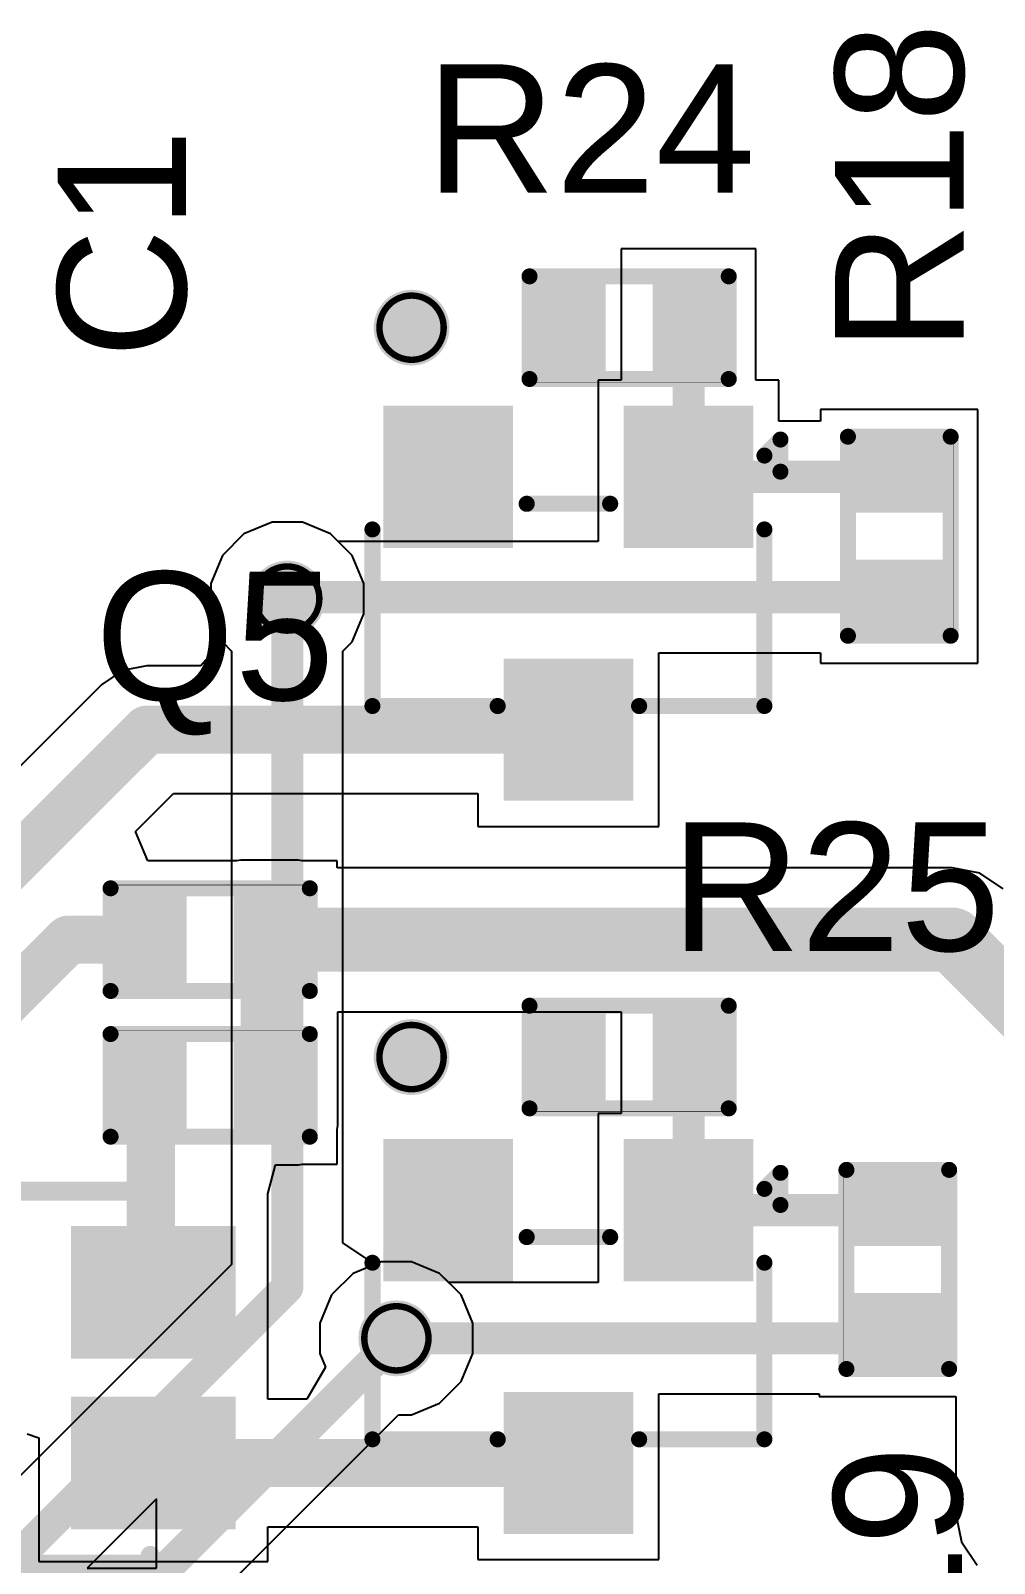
# Model space of a CAD drawing. Header units: inches. Extents: x -1 to 327, y 8 to 89.
# Drawn here: x 78.78 to 86.4, y 14.56 to 26.68 of the extents above; entities that cross this region are included whole.
import ezdxf

# ---------------------------------------------------------------- set-up
doc = ezdxf.new("R2010")
doc.units = ezdxf.units.IN
for name, color, linetype in [('Bottom Layer', 5, 'Continuous'), ('Drill Drawing', 1, 'Continuous'), ('Top Layer', 1, 'Continuous'), ('Top Overlay', 2, 'Continuous'), ('Top Paste', 8, 'Continuous'), ('Top Solder', 216, 'Continuous'), ('Via Holes', 16, 'Continuous')]:
    doc.layers.add(name, color=color, linetype=linetype)
doc.styles.add('Arial', font='', dxfattribs={"height": 0.2})
doc.styles.get('Arial').set_extended_font_data('Arial')

# ---------------------------------------------------------------- blocks, each defined once
blk = doc.blocks.new('R___0402_1')
at = {"layer": 'Top Layer'}
for points in [[(-0.699, -0.318), (-0.699, 0.318), (-0.241, 0.318), (-0.241, -0.318)], [(0.241, -0.318), (0.241, 0.318), (0.699, 0.318), (0.699, -0.318)]]:
    blk.add_hatch(color=1, dxfattribs=at).paths.add_polyline_path(points)
at = {"layer": 'Top Paste'}
for points in [[(-0.699, -0.318), (-0.699, 0.318), (-0.241, 0.318), (-0.241, -0.318)], [(0.241, -0.318), (0.241, 0.318), (0.699, 0.318), (0.699, -0.318)]]:
    blk.add_hatch(color=8, dxfattribs=at).paths.add_polyline_path(points)
at = {"layer": 'Top Solder'}
for points in [[(-0.754, -0.373), (-0.754, 0.373), (-0.186, 0.373), (-0.186, -0.373)], [(0.186, -0.373), (0.186, 0.373), (0.754, 0.373), (0.754, -0.373)]]:
    blk.add_hatch(color=216, dxfattribs=at).paths.add_polyline_path(points)
at = {"layer": 'Top Overlay'}
for points in [[(-0.787, 0.406, 0.127, 0.127, 0), (0.787, 0.406, 0.127, 0.127, 0)], [(-0.787, -0.406, 0.127, 0.127, 0), (-0.787, 0.406, 0.127, 0.127, 0)], [(0.787, -0.406, 0.127, 0.127, 0), (0.787, 0.406, 0.127, 0.127, 0)], [(-0.787, -0.406, 0.127, 0.127, 0), (0.787, -0.406, 0.127, 0.127, 0)], [(-0.813, -0.432, 0.00323, 0.00323, 0), (0.813, -0.432, 0.00323, 0.00323, 0)]]:
    blk.add_lwpolyline(points, format="xyseb", dxfattribs=at)
for points in [[(-0.819, 0.406, 0.0635, 0.0635, 1), (-0.756, 0.406, 0.0635, 0.0635, 1)], [(-0.819, 0.406, 0.0635, 0.0635, 1), (-0.756, 0.406, 0.0635, 0.0635, 1)], [(0.756, 0.406, 0.0635, 0.0635, 1), (0.819, 0.406, 0.0635, 0.0635, 1)], [(0.756, 0.406, 0.0635, 0.0635, 1), (0.819, 0.406, 0.0635, 0.0635, 1)], [(-0.819, -0.406, 0.0635, 0.0635, 1), (-0.756, -0.406, 0.0635, 0.0635, 1)], [(-0.819, -0.406, 0.0635, 0.0635, 1), (-0.756, -0.406, 0.0635, 0.0635, 1)], [(0.756, -0.406, 0.0635, 0.0635, 1), (0.819, -0.406, 0.0635, 0.0635, 1)], [(0.756, -0.406, 0.0635, 0.0635, 1), (0.819, -0.406, 0.0635, 0.0635, 1)], [(-0.814, -0.432, 0.00161, 0.00161, 1), (-0.812, -0.432, 0.00161, 0.00161, 1)], [(0.812, -0.432, 0.00161, 0.00161, 1), (0.814, -0.432, 0.00161, 0.00161, 1)]]:
    blk.add_lwpolyline(points, format="xyseb", close=True, dxfattribs=at)
blk = doc.blocks.new('R___0402_2')
at = {"layer": 'Top Layer'}
for points in [[(-0.699, -0.318), (-0.699, 0.318), (-0.241, 0.318), (-0.241, -0.318)], [(0.241, -0.318), (0.241, 0.318), (0.699, 0.318), (0.699, -0.318)]]:
    blk.add_hatch(color=1, dxfattribs=at).paths.add_polyline_path(points)
at = {"layer": 'Top Paste'}
for points in [[(-0.699, -0.318), (-0.699, 0.318), (-0.241, 0.318), (-0.241, -0.318)], [(0.241, -0.318), (0.241, 0.318), (0.699, 0.318), (0.699, -0.318)]]:
    blk.add_hatch(color=8, dxfattribs=at).paths.add_polyline_path(points)
at = {"layer": 'Top Solder'}
for points in [[(-0.754, -0.373), (-0.754, 0.373), (-0.186, 0.373), (-0.186, -0.373)], [(0.186, -0.373), (0.186, 0.373), (0.754, 0.373), (0.754, -0.373)]]:
    blk.add_hatch(color=216, dxfattribs=at).paths.add_polyline_path(points)
at = {"layer": 'Top Overlay'}
for points in [[(-0.787, 0.406, 0.127, 0.127, 0), (0.787, 0.406, 0.127, 0.127, 0)], [(-0.787, -0.406, 0.127, 0.127, 0), (-0.787, 0.406, 0.127, 0.127, 0)], [(0.787, -0.406, 0.127, 0.127, 0), (0.787, 0.406, 0.127, 0.127, 0)], [(-0.787, -0.406, 0.127, 0.127, 0), (0.787, -0.406, 0.127, 0.127, 0)], [(-0.813, -0.432, 0.00323, 0.00323, 0), (0.813, -0.432, 0.00323, 0.00323, 0)]]:
    blk.add_lwpolyline(points, format="xyseb", dxfattribs=at)
for points in [[(-0.819, 0.406, 0.0635, 0.0635, 1), (-0.756, 0.406, 0.0635, 0.0635, 1)], [(-0.819, 0.406, 0.0635, 0.0635, 1), (-0.756, 0.406, 0.0635, 0.0635, 1)], [(0.756, 0.406, 0.0635, 0.0635, 1), (0.819, 0.406, 0.0635, 0.0635, 1)], [(0.756, 0.406, 0.0635, 0.0635, 1), (0.819, 0.406, 0.0635, 0.0635, 1)], [(-0.819, -0.406, 0.0635, 0.0635, 1), (-0.756, -0.406, 0.0635, 0.0635, 1)], [(-0.819, -0.406, 0.0635, 0.0635, 1), (-0.756, -0.406, 0.0635, 0.0635, 1)], [(0.756, -0.406, 0.0635, 0.0635, 1), (0.819, -0.406, 0.0635, 0.0635, 1)], [(0.756, -0.406, 0.0635, 0.0635, 1), (0.819, -0.406, 0.0635, 0.0635, 1)], [(-0.814, -0.432, 0.00161, 0.00161, 1), (-0.812, -0.432, 0.00161, 0.00161, 1)], [(0.812, -0.432, 0.00161, 0.00161, 1), (0.814, -0.432, 0.00161, 0.00161, 1)]]:
    blk.add_lwpolyline(points, format="xyseb", close=True, dxfattribs=at)
blk = doc.blocks.new('R___0402_9')
at = {"layer": 'Top Layer'}
for points in [[(-0.699, -0.318), (-0.699, 0.317), (-0.241, 0.317), (-0.241, -0.318)], [(0.241, -0.318), (0.241, 0.317), (0.699, 0.317), (0.699, -0.318)]]:
    blk.add_hatch(color=1, dxfattribs=at).paths.add_polyline_path(points)
at = {"layer": 'Top Paste'}
for points in [[(-0.699, -0.318), (-0.699, 0.317), (-0.241, 0.317), (-0.241, -0.318)], [(0.241, -0.318), (0.241, 0.317), (0.699, 0.317), (0.699, -0.318)]]:
    blk.add_hatch(color=8, dxfattribs=at).paths.add_polyline_path(points)
at = {"layer": 'Top Solder'}
for points in [[(-0.754, -0.373), (-0.754, 0.373), (-0.186, 0.373), (-0.186, -0.373)], [(0.186, -0.373), (0.186, 0.373), (0.754, 0.373), (0.754, -0.373)]]:
    blk.add_hatch(color=216, dxfattribs=at).paths.add_polyline_path(points)
at = {"layer": 'Top Overlay'}
for points in [[(-0.787, -0.406, 0.127, 0.127, 0), (-0.787, 0.406, 0.127, 0.127, 0)], [(0.787, 0.406, 0.127, 0.127, 0), (-0.787, 0.406, 0.127, 0.127, 0)], [(0.787, -0.406, 0.127, 0.127, 0), (0.787, 0.406, 0.127, 0.127, 0)], [(0.787, -0.406, 0.127, 0.127, 0), (-0.787, -0.406, 0.127, 0.127, 0)], [(0.813, -0.432, 0.00323, 0.00323, 0), (-0.813, -0.432, 0.00323, 0.00323, 0)]]:
    blk.add_lwpolyline(points, format="xyseb", dxfattribs=at)
for points in [[(-0.819, 0.406, 0.0635, 0.0635, 1), (-0.756, 0.406, 0.0635, 0.0635, 1)], [(-0.819, 0.406, 0.0635, 0.0635, 1), (-0.756, 0.406, 0.0635, 0.0635, 1)], [(0.756, 0.406, 0.0635, 0.0635, 1), (0.819, 0.406, 0.0635, 0.0635, 1)], [(0.756, 0.406, 0.0635, 0.0635, 1), (0.819, 0.406, 0.0635, 0.0635, 1)], [(-0.819, -0.406, 0.0635, 0.0635, 1), (-0.756, -0.406, 0.0635, 0.0635, 1)], [(-0.819, -0.406, 0.0635, 0.0635, 1), (-0.756, -0.406, 0.0635, 0.0635, 1)], [(0.756, -0.406, 0.0635, 0.0635, 1), (0.819, -0.406, 0.0635, 0.0635, 1)], [(0.756, -0.406, 0.0635, 0.0635, 1), (0.819, -0.406, 0.0635, 0.0635, 1)], [(-0.814, -0.432, 0.00161, 0.00161, 1), (-0.812, -0.432, 0.00161, 0.00161, 1)], [(0.812, -0.432, 0.00161, 0.00161, 1), (0.814, -0.432, 0.00161, 0.00161, 1)]]:
    blk.add_lwpolyline(points, format="xyseb", close=True, dxfattribs=at)
blk = doc.blocks.new('R___0402_10')
at = {"layer": 'Top Layer'}
for points in [[(-0.699, -0.318), (-0.699, 0.318), (-0.241, 0.318), (-0.241, -0.318)], [(0.241, -0.318), (0.241, 0.318), (0.699, 0.318), (0.699, -0.318)]]:
    blk.add_hatch(color=1, dxfattribs=at).paths.add_polyline_path(points)
at = {"layer": 'Top Paste'}
for points in [[(-0.699, -0.318), (-0.699, 0.318), (-0.241, 0.318), (-0.241, -0.318)], [(0.241, -0.318), (0.241, 0.318), (0.699, 0.318), (0.699, -0.318)]]:
    blk.add_hatch(color=8, dxfattribs=at).paths.add_polyline_path(points)
at = {"layer": 'Top Solder'}
for points in [[(-0.754, -0.373), (-0.754, 0.373), (-0.186, 0.373), (-0.186, -0.373)], [(0.186, -0.373), (0.186, 0.373), (0.754, 0.373), (0.754, -0.373)]]:
    blk.add_hatch(color=216, dxfattribs=at).paths.add_polyline_path(points)
at = {"layer": 'Top Overlay'}
for points in [[(-0.787, 0.406, 0.127, 0.127, 0), (-0.787, -0.406, 0.127, 0.127, 0)], [(-0.787, 0.406, 0.127, 0.127, 0), (0.787, 0.406, 0.127, 0.127, 0)], [(0.787, 0.406, 0.127, 0.127, 0), (0.787, -0.406, 0.127, 0.127, 0)], [(-0.787, -0.406, 0.127, 0.127, 0), (0.787, -0.406, 0.127, 0.127, 0)], [(-0.813, -0.432, 0.00323, 0.00323, 0), (0.813, -0.432, 0.00323, 0.00323, 0)]]:
    blk.add_lwpolyline(points, format="xyseb", dxfattribs=at)
for points in [[(-0.819, 0.406, 0.0635, 0.0635, 1), (-0.756, 0.406, 0.0635, 0.0635, 1)], [(-0.819, 0.406, 0.0635, 0.0635, 1), (-0.756, 0.406, 0.0635, 0.0635, 1)], [(0.756, 0.406, 0.0635, 0.0635, 1), (0.819, 0.406, 0.0635, 0.0635, 1)], [(0.756, 0.406, 0.0635, 0.0635, 1), (0.819, 0.406, 0.0635, 0.0635, 1)], [(-0.819, -0.406, 0.0635, 0.0635, 1), (-0.756, -0.406, 0.0635, 0.0635, 1)], [(-0.819, -0.406, 0.0635, 0.0635, 1), (-0.756, -0.406, 0.0635, 0.0635, 1)], [(0.756, -0.406, 0.0635, 0.0635, 1), (0.819, -0.406, 0.0635, 0.0635, 1)], [(0.756, -0.406, 0.0635, 0.0635, 1), (0.819, -0.406, 0.0635, 0.0635, 1)], [(-0.814, -0.432, 0.00161, 0.00161, 1), (-0.812, -0.432, 0.00161, 0.00161, 1)], [(0.812, -0.432, 0.00161, 0.00161, 1), (0.814, -0.432, 0.00161, 0.00161, 1)]]:
    blk.add_lwpolyline(points, format="xyseb", close=True, dxfattribs=at)
blk = doc.blocks.new('R___0402_11')
at = {"layer": 'Top Layer'}
for points in [[(-0.699, -0.318), (-0.699, 0.318), (-0.241, 0.318), (-0.241, -0.318)], [(0.241, -0.318), (0.241, 0.318), (0.699, 0.318), (0.699, -0.318)]]:
    blk.add_hatch(color=1, dxfattribs=at).paths.add_polyline_path(points)
at = {"layer": 'Top Paste'}
for points in [[(-0.699, -0.318), (-0.699, 0.318), (-0.241, 0.318), (-0.241, -0.318)], [(0.241, -0.318), (0.241, 0.318), (0.699, 0.318), (0.699, -0.318)]]:
    blk.add_hatch(color=8, dxfattribs=at).paths.add_polyline_path(points)
at = {"layer": 'Top Solder'}
for points in [[(-0.754, -0.373), (-0.754, 0.373), (-0.186, 0.373), (-0.186, -0.373)], [(0.186, -0.373), (0.186, 0.373), (0.754, 0.373), (0.754, -0.373)]]:
    blk.add_hatch(color=216, dxfattribs=at).paths.add_polyline_path(points)
at = {"layer": 'Top Overlay'}
for points in [[(-0.787, 0.406, 0.127, 0.127, 0), (-0.787, -0.406, 0.127, 0.127, 0)], [(0.787, 0.406, 0.127, 0.127, 0), (-0.787, 0.406, 0.127, 0.127, 0)], [(0.787, 0.406, 0.127, 0.127, 0), (0.787, -0.406, 0.127, 0.127, 0)], [(0.787, -0.406, 0.127, 0.127, 0), (-0.787, -0.406, 0.127, 0.127, 0)], [(0.813, -0.432, 0.00323, 0.00323, 0), (-0.813, -0.432, 0.00323, 0.00323, 0)]]:
    blk.add_lwpolyline(points, format="xyseb", dxfattribs=at)
for points in [[(-0.819, 0.406, 0.0635, 0.0635, 1), (-0.756, 0.406, 0.0635, 0.0635, 1)], [(-0.819, 0.406, 0.0635, 0.0635, 1), (-0.756, 0.406, 0.0635, 0.0635, 1)], [(0.756, 0.406, 0.0635, 0.0635, 1), (0.819, 0.406, 0.0635, 0.0635, 1)], [(0.756, 0.406, 0.0635, 0.0635, 1), (0.819, 0.406, 0.0635, 0.0635, 1)], [(-0.819, -0.406, 0.0635, 0.0635, 1), (-0.756, -0.406, 0.0635, 0.0635, 1)], [(-0.819, -0.406, 0.0635, 0.0635, 1), (-0.756, -0.406, 0.0635, 0.0635, 1)], [(0.756, -0.406, 0.0635, 0.0635, 1), (0.819, -0.406, 0.0635, 0.0635, 1)], [(0.756, -0.406, 0.0635, 0.0635, 1), (0.819, -0.406, 0.0635, 0.0635, 1)], [(-0.814, -0.432, 0.00161, 0.00161, 1), (-0.812, -0.432, 0.00161, 0.00161, 1)], [(0.812, -0.432, 0.00161, 0.00161, 1), (0.814, -0.432, 0.00161, 0.00161, 1)]]:
    blk.add_lwpolyline(points, format="xyseb", close=True, dxfattribs=at)
blk = doc.blocks.new('R___0402_12')
at = {"layer": 'Top Layer'}
for points in [[(-0.699, -0.318), (-0.699, 0.318), (-0.241, 0.318), (-0.241, -0.318)], [(0.241, -0.318), (0.241, 0.318), (0.699, 0.318), (0.699, -0.318)]]:
    blk.add_hatch(color=1, dxfattribs=at).paths.add_polyline_path(points)
at = {"layer": 'Top Paste'}
for points in [[(-0.699, -0.318), (-0.699, 0.318), (-0.241, 0.318), (-0.241, -0.318)], [(0.241, -0.318), (0.241, 0.318), (0.699, 0.318), (0.699, -0.318)]]:
    blk.add_hatch(color=8, dxfattribs=at).paths.add_polyline_path(points)
at = {"layer": 'Top Solder'}
for points in [[(-0.754, -0.373), (-0.754, 0.373), (-0.186, 0.373), (-0.186, -0.373)], [(0.186, -0.373), (0.186, 0.373), (0.754, 0.373), (0.754, -0.373)]]:
    blk.add_hatch(color=216, dxfattribs=at).paths.add_polyline_path(points)
at = {"layer": 'Top Overlay'}
for points in [[(-0.787, 0.406, 0.127, 0.127, 0), (-0.787, -0.406, 0.127, 0.127, 0)], [(0.787, 0.406, 0.127, 0.127, 0), (-0.787, 0.406, 0.127, 0.127, 0)], [(0.787, 0.406, 0.127, 0.127, 0), (0.787, -0.406, 0.127, 0.127, 0)], [(0.787, -0.406, 0.127, 0.127, 0), (-0.787, -0.406, 0.127, 0.127, 0)], [(0.813, -0.432, 0.00323, 0.00323, 0), (-0.813, -0.432, 0.00323, 0.00323, 0)]]:
    blk.add_lwpolyline(points, format="xyseb", dxfattribs=at)
for points in [[(-0.819, 0.406, 0.0635, 0.0635, 1), (-0.756, 0.406, 0.0635, 0.0635, 1)], [(-0.819, 0.406, 0.0635, 0.0635, 1), (-0.756, 0.406, 0.0635, 0.0635, 1)], [(0.756, 0.406, 0.0635, 0.0635, 1), (0.819, 0.406, 0.0635, 0.0635, 1)], [(0.756, 0.406, 0.0635, 0.0635, 1), (0.819, 0.406, 0.0635, 0.0635, 1)], [(-0.819, -0.406, 0.0635, 0.0635, 1), (-0.756, -0.406, 0.0635, 0.0635, 1)], [(-0.819, -0.406, 0.0635, 0.0635, 1), (-0.756, -0.406, 0.0635, 0.0635, 1)], [(0.756, -0.406, 0.0635, 0.0635, 1), (0.819, -0.406, 0.0635, 0.0635, 1)], [(0.756, -0.406, 0.0635, 0.0635, 1), (0.819, -0.406, 0.0635, 0.0635, 1)], [(-0.814, -0.432, 0.00161, 0.00161, 1), (-0.812, -0.432, 0.00161, 0.00161, 1)], [(0.812, -0.432, 0.00161, 0.00161, 1), (0.814, -0.432, 0.00161, 0.00161, 1)]]:
    blk.add_lwpolyline(points, format="xyseb", close=True, dxfattribs=at)
blk = doc.blocks.new('____23_13')
at = {"layer": 'Top Layer'}
for points in [[(-0.41, 1.46), (0.41, 1.46), (0.41, 0.54), (-0.41, 0.54)], [(-1.36, -0.54), (-0.54, -0.54), (-0.54, -1.46), (-1.36, -1.46)], [(0.54, -0.54), (1.36, -0.54), (1.36, -1.46), (0.54, -1.46)]]:
    blk.add_hatch(color=1, dxfattribs=at).paths.add_polyline_path(points)
at = {"layer": 'Top Paste'}
for points in [[(-0.41, 1.46), (0.41, 1.46), (0.41, 0.54), (-0.41, 0.54)], [(-1.36, -0.54), (-0.54, -0.54), (-0.54, -1.46), (-1.36, -1.46)], [(0.54, -0.54), (1.36, -0.54), (1.36, -1.46), (0.54, -1.46)]]:
    blk.add_hatch(color=8, dxfattribs=at).paths.add_polyline_path(points)
at = {"layer": 'Top Solder'}
for points in [[(-0.512, 1.562), (0.512, 1.562), (0.512, 0.438), (-0.512, 0.438)], [(-1.462, -0.438), (-0.438, -0.438), (-0.438, -1.562), (-1.462, -1.562)], [(0.438, -0.438), (1.462, -0.438), (1.462, -1.562), (0.438, -1.562)]]:
    blk.add_hatch(color=216, dxfattribs=at).paths.add_polyline_path(points)
at = {"layer": 'Top Overlay'}
for points in [[(-0.559, 0.813, 0.127, 0.127, 0), (-1.549, 0.813, 0.127, 0.127, 0)], [(-1.549, 0.813, 0.127, 0.127, 0), (-1.549, -0.584, 0.127, 0.127, 0)], [(1.549, 0.813, 0.127, 0.127, 0), (0.559, 0.813, 0.127, 0.127, 0)], [(1.549, 0.813, 0.127, 0.127, 0), (1.549, -0.584, 0.127, 0.127, 0)], [(0.33, -0.787, 0.127, 0.127, 0), (-0.33, -0.787, 0.127, 0.127, 0)], [(-1.676, -1.041, 0.127, 0.127, 0), (-1.676, -1.295, 0.127, 0.127, 0)], [(-1.549, -1.168, 0.127, 0.127, 0), (-1.676, -1.041, 0.127, 0.127, 0)], [(-1.549, -1.168, 0.127, 0.127, 0), (-1.676, -1.295, 0.127, 0.127, 0)]]:
    blk.add_lwpolyline(points, format="xyseb", dxfattribs=at)
for points in [[(-1.581, 0.813, 0.0635, 0.0635, 1), (-1.518, 0.813, 0.0635, 0.0635, 1)], [(-1.581, 0.813, 0.0635, 0.0635, 1), (-1.518, 0.813, 0.0635, 0.0635, 1)], [(-0.591, 0.813, 0.0635, 0.0635, 1), (-0.527, 0.813, 0.0635, 0.0635, 1)], [(0.527, 0.813, 0.0635, 0.0635, 1), (0.591, 0.813, 0.0635, 0.0635, 1)], [(1.518, 0.813, 0.0635, 0.0635, 1), (1.581, 0.813, 0.0635, 0.0635, 1)], [(1.518, 0.813, 0.0635, 0.0635, 1), (1.581, 0.813, 0.0635, 0.0635, 1)], [(-1.581, -0.584, 0.0635, 0.0635, 1), (-1.518, -0.584, 0.0635, 0.0635, 1)], [(1.518, -0.584, 0.0635, 0.0635, 1), (1.581, -0.584, 0.0635, 0.0635, 1)], [(-0.362, -0.787, 0.0635, 0.0635, 1), (-0.298, -0.787, 0.0635, 0.0635, 1)], [(0.298, -0.787, 0.0635, 0.0635, 1), (0.362, -0.787, 0.0635, 0.0635, 1)], [(-1.708, -1.041, 0.0635, 0.0635, 1), (-1.645, -1.041, 0.0635, 0.0635, 1)], [(-1.708, -1.041, 0.0635, 0.0635, 1), (-1.645, -1.041, 0.0635, 0.0635, 1)], [(-1.581, -1.168, 0.0635, 0.0635, 1), (-1.518, -1.168, 0.0635, 0.0635, 1)], [(-1.581, -1.168, 0.0635, 0.0635, 1), (-1.518, -1.168, 0.0635, 0.0635, 1)], [(-1.708, -1.295, 0.0635, 0.0635, 1), (-1.645, -1.295, 0.0635, 0.0635, 1)], [(-1.708, -1.295, 0.0635, 0.0635, 1), (-1.645, -1.295, 0.0635, 0.0635, 1)]]:
    blk.add_lwpolyline(points, format="xyseb", close=True, dxfattribs=at)
blk = doc.blocks.new('____23_14')
at = {"layer": 'Top Layer'}
for points in [[(-0.41, 1.46), (0.41, 1.46), (0.41, 0.54), (-0.41, 0.54)], [(-1.36, -0.54), (-0.54, -0.54), (-0.54, -1.46), (-1.36, -1.46)], [(0.54, -0.54), (1.36, -0.54), (1.36, -1.46), (0.54, -1.46)]]:
    blk.add_hatch(color=1, dxfattribs=at).paths.add_polyline_path(points)
at = {"layer": 'Top Paste'}
for points in [[(-0.41, 1.46), (0.41, 1.46), (0.41, 0.54), (-0.41, 0.54)], [(-1.36, -0.54), (-0.54, -0.54), (-0.54, -1.46), (-1.36, -1.46)], [(0.54, -0.54), (1.36, -0.54), (1.36, -1.46), (0.54, -1.46)]]:
    blk.add_hatch(color=8, dxfattribs=at).paths.add_polyline_path(points)
at = {"layer": 'Top Solder'}
for points in [[(-0.512, 1.562), (0.512, 1.562), (0.512, 0.438), (-0.512, 0.438)], [(-1.462, -0.438), (-0.438, -0.438), (-0.438, -1.562), (-1.462, -1.562)], [(0.438, -0.438), (1.462, -0.438), (1.462, -1.562), (0.438, -1.562)]]:
    blk.add_hatch(color=216, dxfattribs=at).paths.add_polyline_path(points)
at = {"layer": 'Top Overlay'}
for points in [[(-0.559, 0.813, 0.127, 0.127, 0), (-1.549, 0.813, 0.127, 0.127, 0)], [(-1.549, 0.813, 0.127, 0.127, 0), (-1.549, -0.584, 0.127, 0.127, 0)], [(1.549, 0.813, 0.127, 0.127, 0), (0.559, 0.813, 0.127, 0.127, 0)], [(1.549, 0.813, 0.127, 0.127, 0), (1.549, -0.584, 0.127, 0.127, 0)], [(0.33, -0.787, 0.127, 0.127, 0), (-0.33, -0.787, 0.127, 0.127, 0)], [(-1.676, -1.041, 0.127, 0.127, 0), (-1.676, -1.295, 0.127, 0.127, 0)], [(-1.549, -1.168, 0.127, 0.127, 0), (-1.676, -1.041, 0.127, 0.127, 0)], [(-1.549, -1.168, 0.127, 0.127, 0), (-1.676, -1.295, 0.127, 0.127, 0)]]:
    blk.add_lwpolyline(points, format="xyseb", dxfattribs=at)
for points in [[(-1.581, 0.813, 0.0635, 0.0635, 1), (-1.518, 0.813, 0.0635, 0.0635, 1)], [(-1.581, 0.813, 0.0635, 0.0635, 1), (-1.518, 0.813, 0.0635, 0.0635, 1)], [(-0.591, 0.813, 0.0635, 0.0635, 1), (-0.527, 0.813, 0.0635, 0.0635, 1)], [(0.527, 0.813, 0.0635, 0.0635, 1), (0.591, 0.813, 0.0635, 0.0635, 1)], [(1.518, 0.813, 0.0635, 0.0635, 1), (1.581, 0.813, 0.0635, 0.0635, 1)], [(1.518, 0.813, 0.0635, 0.0635, 1), (1.581, 0.813, 0.0635, 0.0635, 1)], [(-1.581, -0.584, 0.0635, 0.0635, 1), (-1.518, -0.584, 0.0635, 0.0635, 1)], [(1.518, -0.584, 0.0635, 0.0635, 1), (1.581, -0.584, 0.0635, 0.0635, 1)], [(-0.362, -0.787, 0.0635, 0.0635, 1), (-0.298, -0.787, 0.0635, 0.0635, 1)], [(0.298, -0.787, 0.0635, 0.0635, 1), (0.362, -0.787, 0.0635, 0.0635, 1)], [(-1.708, -1.041, 0.0635, 0.0635, 1), (-1.645, -1.041, 0.0635, 0.0635, 1)], [(-1.708, -1.041, 0.0635, 0.0635, 1), (-1.645, -1.041, 0.0635, 0.0635, 1)], [(-1.581, -1.168, 0.0635, 0.0635, 1), (-1.518, -1.168, 0.0635, 0.0635, 1)], [(-1.581, -1.168, 0.0635, 0.0635, 1), (-1.518, -1.168, 0.0635, 0.0635, 1)], [(-1.708, -1.295, 0.0635, 0.0635, 1), (-1.645, -1.295, 0.0635, 0.0635, 1)], [(-1.708, -1.295, 0.0635, 0.0635, 1), (-1.645, -1.295, 0.0635, 0.0635, 1)]]:
    blk.add_lwpolyline(points, format="xyseb", close=True, dxfattribs=at)
blk = doc.blocks.new('A_SC6302R6AGHC_A03_2T_15')
at = {"layer": 'Top Layer'}
for points in [[(-2.2, 1.15), (-1, 1.15), (-1, 0.2), (-2.2, 0.2)], [(1, 1.15), (2.2, 1.15), (2.2, 0.2), (1, 0.2)], [(-2.2, -0.2), (-1, -0.2), (-1, -1.15), (-2.2, -1.15)], [(1, -0.2), (2.2, -0.2), (2.2, -1.15), (1, -1.15)]]:
    blk.add_hatch(color=1, dxfattribs=at).paths.add_polyline_path(points)
at = {"layer": 'Top Paste'}
for points in [[(-2.2, 1.15), (-1, 1.15), (-1, 0.2), (-2.2, 0.2)], [(1, 1.15), (2.2, 1.15), (2.2, 0.2), (1, 0.2)], [(-2.2, -0.2), (-1, -0.2), (-1, -1.15), (-2.2, -1.15)], [(1, -0.2), (2.2, -0.2), (2.2, -1.15), (1, -1.15)]]:
    blk.add_hatch(color=8, dxfattribs=at).paths.add_polyline_path(points)
at = {"layer": 'Top Solder'}
for points in [[(-2.25, 1.2), (-0.95, 1.2), (-0.95, 0.15), (-2.25, 0.15)], [(0.95, 1.2), (2.25, 1.2), (2.25, 0.15), (0.95, 0.15)], [(-2.25, -0.15), (-0.95, -0.15), (-0.95, -1.2), (-2.25, -1.2)], [(0.95, -0.15), (2.25, -0.15), (2.25, -1.2), (0.95, -1.2)]]:
    blk.add_hatch(color=216, dxfattribs=at).paths.add_polyline_path(points)
at = {"layer": 'Top Overlay'}
for p, q in [((-1.626, 1.507), (-1.626, 0.958)), ((-1.626, 0.958), (-1.076, 1.507)), ((-1.076, 1.507), (-1.626, 1.507))]:
    blk.add_line(p, q, dxfattribs=at)
for points in [[(2.024, 1.93, 0.127, 0.127, 0), (2.024, 1.344, 0.127, 0.127, 0)], [(2.318, 1.637, 0.127, 0.127, 0), (1.731, 1.637, 0.127, 0.127, 0)], [(-1.576, 1.477, 0.152, 0.152, 0), (-1.576, 1.407, 0.152, 0.152, 0)], [(1.624, 1.477, 0.152, 0.152, 0), (-1.576, 1.477, 0.152, 0.152, 0)], [(1.624, 1.477, 0.152, 0.152, 0), (1.624, 1.407, 0.152, 0.152, 0)], [(2.514, 0.827, 0.2, 0.2, 0), (2.387, 0.7, 0.2, 0.2, 0)], [(2.514, 0.827, 0.2, 0.2, 0), (2.514, 0.573, 0.2, 0.2, 0)], [(2.514, 0.573, 0.2, 0.2, 0), (2.387, 0.7, 0.2, 0.2, 0)], [(-1.576, -1.405, 0.152, 0.152, 0), (-1.576, -1.475, 0.152, 0.152, 0)], [(1.624, -1.405, 0.152, 0.152, 0), (1.624, -1.475, 0.152, 0.152, 0)], [(1.624, -1.475, 0.152, 0.152, 0), (-1.576, -1.475, 0.152, 0.152, 0)]]:
    blk.add_lwpolyline(points, format="xyseb", dxfattribs=at)
for points in [[(1.993, 1.93, 0.0635, 0.0635, 1), (2.056, 1.93, 0.0635, 0.0635, 1)], [(1.699, 1.637, 0.0635, 0.0635, 1), (1.763, 1.637, 0.0635, 0.0635, 1)], [(2.286, 1.637, 0.0635, 0.0635, 1), (2.349, 1.637, 0.0635, 0.0635, 1)], [(-1.614, 1.477, 0.076, 0.076, 1), (-1.538, 1.477, 0.076, 0.076, 1)], [(-1.614, 1.477, 0.076, 0.076, 1), (-1.538, 1.477, 0.076, 0.076, 1)], [(-1.614, 1.407, 0.076, 0.076, 1), (-1.538, 1.407, 0.076, 0.076, 1)], [(1.586, 1.477, 0.076, 0.076, 1), (1.662, 1.477, 0.076, 0.076, 1)], [(1.586, 1.477, 0.076, 0.076, 1), (1.662, 1.477, 0.076, 0.076, 1)], [(1.586, 1.407, 0.076, 0.076, 1), (1.662, 1.407, 0.076, 0.076, 1)], [(1.993, 1.344, 0.0635, 0.0635, 1), (2.056, 1.344, 0.0635, 0.0635, 1)], [(2.464, 0.827, 0.1, 0.1, 1), (2.564, 0.827, 0.1, 0.1, 1)], [(2.464, 0.827, 0.1, 0.1, 1), (2.564, 0.827, 0.1, 0.1, 1)], [(2.337, 0.7, 0.1, 0.1, 1), (2.437, 0.7, 0.1, 0.1, 1)], [(2.337, 0.7, 0.1, 0.1, 1), (2.437, 0.7, 0.1, 0.1, 1)], [(2.464, 0.573, 0.1, 0.1, 1), (2.564, 0.573, 0.1, 0.1, 1)], [(2.464, 0.573, 0.1, 0.1, 1), (2.564, 0.573, 0.1, 0.1, 1)], [(-1.614, -1.405, 0.076, 0.076, 1), (-1.538, -1.405, 0.076, 0.076, 1)], [(1.586, -1.405, 0.076, 0.076, 1), (1.662, -1.405, 0.076, 0.076, 1)], [(-1.614, -1.475, 0.076, 0.076, 1), (-1.538, -1.475, 0.076, 0.076, 1)], [(-1.614, -1.475, 0.076, 0.076, 1), (-1.538, -1.475, 0.076, 0.076, 1)], [(1.586, -1.475, 0.076, 0.076, 1), (1.662, -1.475, 0.076, 0.076, 1)], [(1.586, -1.475, 0.076, 0.076, 1), (1.662, -1.475, 0.076, 0.076, 1)]]:
    blk.add_lwpolyline(points, format="xyseb", close=True, dxfattribs=at)

msp = doc.modelspace()

# ---------------------------------------------------------------- hatches: boundary and pattern name
at = {"layer": 'Bottom Layer'}
h = msp.add_hatch(color=5, dxfattribs=at)
edge = h.paths.add_edge_path()
edge.add_arc((81.793, 24.333), 0.3, 0, 360)
h = msp.add_hatch(color=5, dxfattribs=at)
edge = h.paths.add_edge_path()
edge.add_arc((80.81, 22.19), 0.3, 0, 360)
h = msp.add_hatch(color=5, dxfattribs=at)
edge = h.paths.add_edge_path()
edge.add_arc((81.793, 18.563), 0.3, 0, 360)
h = msp.add_hatch(color=5, dxfattribs=at)
edge = h.paths.add_edge_path()
edge.add_arc((81.673, 16.338), 0.3, 0, 360)
at = {"layer": 'Top Layer'}
h = msp.add_hatch(color=1, dxfattribs=at)
edge = h.paths.add_edge_path()
edge.add_arc((81.793, 24.333), 0.3, 0, 360)
h = msp.add_hatch(color=1, dxfattribs=at)
edge = h.paths.add_edge_path()
edge.add_arc((80.81, 22.19), 0.3, 0, 360)
msp.add_hatch(color=1, dxfattribs=at).paths.add_polyline_path([(80.442, 18.021), (80.899, 18.021), (80.899, 19.809), (80.442, 19.809)])
h = msp.add_hatch(color=1, dxfattribs=at)
edge = h.paths.add_edge_path()
edge.add_arc((81.793, 18.563), 0.3, 0, 360)
h = msp.add_hatch(color=1, dxfattribs=at)
edge = h.paths.add_edge_path()
edge.add_arc((81.673, 16.338), 0.3, 0, 360)
at = {"layer": 'Via Holes'}
h = msp.add_hatch(color=7, dxfattribs=at)
edge = h.paths.add_edge_path()
edge.add_arc((81.793, 24.333), 0.15, 0, 360)
h = msp.add_hatch(color=7, dxfattribs=at)
edge = h.paths.add_edge_path()
edge.add_arc((80.81, 22.19), 0.15, 0, 360)
h = msp.add_hatch(color=7, dxfattribs=at)
edge = h.paths.add_edge_path()
edge.add_arc((81.793, 18.563), 0.15, 0, 360)
h = msp.add_hatch(color=7, dxfattribs=at)
edge = h.paths.add_edge_path()
edge.add_arc((81.673, 16.338), 0.15, 0, 360)

# ---------------------------------------------------------------- linework, layer by layer
at = {"layer": 'Bottom Layer'}
for p, q in [((80.468, 22.702), (80.297, 22.532)), ((80.69, 22.794), (80.468, 22.702)), ((80.93, 22.794), (80.69, 22.794)), ((81.153, 22.702), (80.93, 22.794)), ((81.323, 22.532), (81.153, 22.702)), ((80.297, 22.532), (80.205, 22.31)), ((81.415, 22.31), (81.323, 22.532)), ((80.205, 22.31), (80.205, 22.069)), ((81.415, 22.069), (81.415, 22.31)), ((80.205, 22.069), (80.297, 21.847)), ((81.323, 21.847), (81.415, 22.069)), ((80.297, 21.847), (80.37, 21.775)), ((81.25, 21.775), (81.323, 21.847)), ((80.37, 21.775), (80.37, 16.922)), ((81.25, 17.093), (81.25, 21.775)), ((81.504, 16.923), (81.25, 17.093)), ((80.37, 16.922), (78.214, 14.766)), ((81.552, 16.943), (81.504, 16.923)), ((81.793, 16.943), (81.552, 16.943)), ((82.015, 16.851), (81.793, 16.943)), ((82.185, 16.681), (82.015, 16.851)), ((82.277, 16.459), (82.185, 16.681)), ((82.277, 16.218), (82.277, 16.459)), ((82.185, 15.996), (82.277, 16.218)), ((82.015, 15.826), (82.185, 15.996)), ((81.793, 15.734), (82.015, 15.826)), ((79.247, 13.29), (81.69, 15.734)), ((81.69, 15.734), (81.793, 15.734))]:
    msp.add_line(p, q, dxfattribs=at)
for points in [[(80.81, 16.74, 0.254, 0.254, 0), (80.81, 22.19, 0.254, 0.254, 0)], [(78.396, 14.326, 0.254, 0.254, 0), (80.81, 16.74, 0.254, 0.254, 0)], [(78.936, 13.602, 0.254, 0.254, 0), (81.673, 16.338, 0.254, 0.254, 0)]]:
    msp.add_lwpolyline(points, format="xyseb", dxfattribs=at)
for points in [[(80.747, 22.19, 0.127, 0.127, 1), (80.874, 22.19, 0.127, 0.127, 1)], [(80.747, 16.74, 0.127, 0.127, 1), (80.874, 16.74, 0.127, 0.127, 1)], [(80.747, 16.74, 0.127, 0.127, 1), (80.874, 16.74, 0.127, 0.127, 1)], [(81.609, 16.338, 0.127, 0.127, 1), (81.736, 16.338, 0.127, 0.127, 1)]]:
    msp.add_lwpolyline(points, format="xyseb", close=True, dxfattribs=at)
at = {"layer": 'Drill Drawing'}
for points in [[(82.047, 24.333, 0.0508, 0.0508, 1), (81.539, 24.333, 0.0508, 0.0508, 1)], [(81.526, 24.333, 0.0254, 0.0254, 1), (81.552, 24.333, 0.0254, 0.0254, 1)], [(82.034, 24.333, 0.0254, 0.0254, 1), (82.06, 24.333, 0.0254, 0.0254, 1)], [(81.064, 22.19, 0.0508, 0.0508, 1), (80.556, 22.19, 0.0508, 0.0508, 1)], [(80.543, 22.19, 0.0254, 0.0254, 1), (80.569, 22.19, 0.0254, 0.0254, 1)], [(81.051, 22.19, 0.0254, 0.0254, 1), (81.077, 22.19, 0.0254, 0.0254, 1)], [(82.047, 18.563, 0.0508, 0.0508, 1), (81.539, 18.563, 0.0508, 0.0508, 1)], [(81.526, 18.563, 0.0254, 0.0254, 1), (81.552, 18.563, 0.0254, 0.0254, 1)], [(82.034, 18.563, 0.0254, 0.0254, 1), (82.06, 18.563, 0.0254, 0.0254, 1)], [(81.927, 16.338, 0.0508, 0.0508, 1), (81.419, 16.338, 0.0508, 0.0508, 1)], [(81.406, 16.338, 0.0254, 0.0254, 1), (81.431, 16.338, 0.0254, 0.0254, 1)], [(81.914, 16.338, 0.0254, 0.0254, 1), (81.939, 16.338, 0.0254, 0.0254, 1)]]:
    msp.add_lwpolyline(points, format="xyseb", close=True, dxfattribs=at)
at = {"layer": 'Top Layer'}
for p, q in [((84.516, 24.956), (83.449, 24.956)), ((83.449, 24.956), (83.449, 23.918)), ((84.516, 23.918), (84.516, 24.956)), ((83.449, 23.918), (83.268, 23.918)), ((83.268, 23.918), (83.268, 22.642)), ((84.697, 23.918), (84.516, 23.918)), ((84.697, 23.593), (84.697, 23.918)), ((86.271, 23.686), (85.026, 23.686)), ((85.026, 23.686), (85.026, 23.593)), ((86.271, 22.62), (86.271, 23.686)), ((85.026, 23.593), (84.697, 23.593)), ((80.468, 22.702), (80.297, 22.532)), ((80.69, 22.794), (80.468, 22.702)), ((80.93, 22.794), (80.69, 22.794)), ((81.153, 22.702), (80.93, 22.794)), ((81.213, 22.642), (81.153, 22.702)), ((83.268, 22.642), (81.213, 22.642)), ((86.271, 21.68), (86.271, 22.62)), ((80.297, 22.532), (80.205, 22.31)), ((80.205, 22.31), (80.205, 22.069)), ((80.205, 22.069), (80.27, 21.912)), ((80.27, 21.912), (80.183, 21.72)), ((80.183, 21.72), (80.127, 21.658)), ((83.747, 20.388), (83.747, 21.761)), ((83.747, 21.761), (85.026, 21.761)), ((85.026, 21.761), (85.026, 21.68)), ((79.507, 21.62), (79.344, 21.51)), ((79.701, 21.658), (79.507, 21.62)), ((80.127, 21.658), (79.701, 21.658)), ((85.026, 21.68), (86.271, 21.68)), ((79.344, 21.51), (76.194, 18.361)), ((79.61, 20.348), (79.91, 20.648)), ((79.91, 20.648), (82.318, 20.648)), ((82.318, 20.648), (82.318, 20.388)), ((82.318, 20.388), (83.747, 20.388)), ((79.708, 20.114), (79.61, 20.348)), ((80.412, 20.114), (79.708, 20.114)), ((80.442, 20.12), (80.412, 20.114)), ((80.899, 20.12), (80.442, 20.12)), ((80.929, 20.114), (80.899, 20.12)), ((81.204, 20.114), (80.929, 20.114)), ((81.204, 20.061), (81.204, 20.114)), ((86.068, 20.061), (81.204, 20.061)), ((86.286, 20.018), (86.068, 20.061)), ((86.471, 19.894), (86.286, 20.018)), ((81.21, 18.021), (81.21, 18.922)), ((81.21, 18.922), (83.449, 18.922)), ((83.449, 18.922), (83.449, 18.117)), ((83.449, 18.117), (83.268, 18.117)), ((83.268, 18.117), (83.268, 16.779)), ((81.204, 17.991), (81.21, 18.021)), ((81.204, 17.716), (81.204, 17.991)), ((80.656, 17.482), (80.718, 17.711)), ((80.718, 17.711), (80.899, 17.711)), ((80.899, 17.711), (80.929, 17.716)), ((80.929, 17.716), (81.204, 17.716)), ((80.656, 15.857), (80.656, 17.482)), ((80.656, 17.482), (80.656, 17.482)), ((81.552, 16.943), (81.33, 16.851)), ((81.793, 16.943), (81.552, 16.943)), ((82.015, 16.851), (81.793, 16.943)), ((81.33, 16.851), (81.16, 16.681)), ((82.088, 16.779), (82.015, 16.851)), ((83.268, 16.779), (82.088, 16.779)), ((81.16, 16.681), (81.068, 16.459)), ((81.068, 16.459), (81.068, 16.218)), ((81.068, 16.218), (81.112, 16.111)), ((81.112, 16.111), (80.966, 15.857)), ((83.747, 14.588), (83.747, 15.898)), ((83.747, 15.898), (85.015, 15.898)), ((85.015, 15.898), (85.015, 15.879)), ((80.966, 15.857), (80.656, 15.857)), ((85.015, 15.879), (86.097, 15.879)), ((86.097, 15.879), (86.097, 14.946)), ((78.754, 15.583), (78.847, 15.55)), ((78.847, 15.55), (78.847, 14.573)), ((86.097, 14.946), (86.14, 14.728)), ((80.656, 14.573), (80.656, 14.847)), ((80.656, 14.847), (82.318, 14.847)), ((82.318, 14.847), (82.318, 14.588)), ((86.14, 14.728), (86.264, 14.543)), ((78.847, 14.573), (80.656, 14.573)), ((82.318, 14.588), (83.747, 14.588))]:
    msp.add_line(p, q, dxfattribs=at)
for points in [[(83.983, 23.153, 0.254, 0.254, 0), (83.983, 24.333, 0.254, 0.254, 0)], [(83.983, 23.153, 0.254, 0.254, 0), (85.649, 23.153, 0.254, 0.254, 0)], [(80.81, 22.19, 0.254, 0.254, 0), (80.822, 22.201, 0.254, 0.254, 0)], [(80.822, 22.201, 0.254, 0.254, 0), (85.637, 22.201, 0.254, 0.254, 0)], [(85.637, 22.201, 0.254, 0.254, 0), (85.649, 22.213, 0.254, 0.254, 0)], [(76.551, 18.004, 0.381, 0.381, 0), (79.701, 21.153, 0.381, 0.381, 0)], [(79.701, 21.153, 0.381, 0.381, 0), (83.033, 21.153, 0.381, 0.381, 0)], [(78.151, 18.563, 0.381, 0.381, 0), (79.08, 19.492, 0.381, 0.381, 0)], [(79.08, 19.492, 0.381, 0.381, 0), (79.731, 19.492, 0.381, 0.381, 0)], [(80.67, 19.492, 0.508, 0.508, 0), (86.068, 19.492, 0.508, 0.508, 0)], [(86.068, 19.492, 0.508, 0.508, 0), (86.667, 18.893, 0.508, 0.508, 0)], [(83.983, 17.352, 0.254, 0.254, 0), (83.983, 18.563, 0.254, 0.254, 0)], [(79.731, 16.723, 0.381, 0.381, 0), (79.731, 18.339, 0.381, 0.381, 0)], [(83.983, 17.352, 0.254, 0.254, 0), (85.637, 17.352, 0.254, 0.254, 0)], [(79.731, 16.723, 0.381, 0.381, 0), (79.751, 16.702, 0.381, 0.381, 0)], [(85.563, 16.338, 0.254, 0.254, 0), (85.637, 16.413, 0.254, 0.254, 0)], [(81.673, 16.338, 0.254, 0.254, 0), (85.563, 16.338, 0.254, 0.254, 0)], [(79.751, 15.352, 0.381, 0.381, 0), (83.033, 15.352, 0.381, 0.381, 0)]]:
    msp.add_lwpolyline(points, format="xyseb", dxfattribs=at)
for points in [[(83.919, 24.333, 0.127, 0.127, 1), (84.046, 24.333, 0.127, 0.127, 1)], [(83.919, 23.153, 0.127, 0.127, 1), (84.046, 23.153, 0.127, 0.127, 1)], [(83.919, 23.153, 0.127, 0.127, 1), (84.046, 23.153, 0.127, 0.127, 1)], [(85.585, 23.153, 0.127, 0.127, 1), (85.712, 23.153, 0.127, 0.127, 1)], [(80.747, 22.19, 0.127, 0.127, 1), (80.874, 22.19, 0.127, 0.127, 1)], [(80.758, 22.201, 0.127, 0.127, 1), (80.885, 22.201, 0.127, 0.127, 1)], [(80.758, 22.201, 0.127, 0.127, 1), (80.885, 22.201, 0.127, 0.127, 1)], [(85.573, 22.201, 0.127, 0.127, 1), (85.7, 22.201, 0.127, 0.127, 1)], [(85.573, 22.201, 0.127, 0.127, 1), (85.7, 22.201, 0.127, 0.127, 1)], [(85.585, 22.213, 0.127, 0.127, 1), (85.712, 22.213, 0.127, 0.127, 1)], [(79.605, 21.153, 0.191, 0.191, 1), (79.796, 21.153, 0.191, 0.191, 1)], [(79.605, 21.153, 0.191, 0.191, 1), (79.796, 21.153, 0.191, 0.191, 1)], [(82.937, 21.153, 0.191, 0.191, 1), (83.128, 21.153, 0.191, 0.191, 1)], [(78.985, 19.492, 0.191, 0.191, 1), (79.175, 19.492, 0.191, 0.191, 1)], [(78.985, 19.492, 0.191, 0.191, 1), (79.175, 19.492, 0.191, 0.191, 1)], [(79.635, 19.492, 0.191, 0.191, 1), (79.826, 19.492, 0.191, 0.191, 1)], [(80.543, 19.492, 0.254, 0.254, 1), (80.797, 19.492, 0.254, 0.254, 1)], [(85.941, 19.492, 0.254, 0.254, 1), (86.195, 19.492, 0.254, 0.254, 1)], [(85.941, 19.492, 0.254, 0.254, 1), (86.195, 19.492, 0.254, 0.254, 1)], [(83.919, 18.563, 0.127, 0.127, 1), (84.046, 18.563, 0.127, 0.127, 1)], [(79.635, 18.339, 0.191, 0.191, 1), (79.826, 18.339, 0.191, 0.191, 1)], [(83.919, 17.352, 0.127, 0.127, 1), (84.046, 17.352, 0.127, 0.127, 1)], [(83.919, 17.352, 0.127, 0.127, 1), (84.046, 17.352, 0.127, 0.127, 1)], [(85.573, 17.352, 0.127, 0.127, 1), (85.7, 17.352, 0.127, 0.127, 1)], [(79.635, 16.723, 0.191, 0.191, 1), (79.826, 16.723, 0.191, 0.191, 1)], [(79.635, 16.723, 0.191, 0.191, 1), (79.826, 16.723, 0.191, 0.191, 1)], [(79.656, 16.702, 0.191, 0.191, 1), (79.847, 16.702, 0.191, 0.191, 1)], [(85.573, 16.413, 0.127, 0.127, 1), (85.7, 16.413, 0.127, 0.127, 1)], [(81.609, 16.338, 0.127, 0.127, 1), (81.736, 16.338, 0.127, 0.127, 1)], [(85.499, 16.338, 0.127, 0.127, 1), (85.626, 16.338, 0.127, 0.127, 1)], [(85.499, 16.338, 0.127, 0.127, 1), (85.626, 16.338, 0.127, 0.127, 1)], [(79.656, 15.352, 0.191, 0.191, 1), (79.847, 15.352, 0.191, 0.191, 1)], [(82.937, 15.352, 0.191, 0.191, 1), (83.128, 15.352, 0.191, 0.191, 1)]]:
    msp.add_lwpolyline(points, format="xyseb", close=True, dxfattribs=at)

# ---------------------------------------------------------------- block references
for name, p in [('R___0402_2', (83.513, 24.333)), ('R___0402_1', (83.513, 18.563))]:
    msp.add_blockref(name, p)
for name, p, rotation in [('____23_14', (83.033, 22.153), 180), ('R___0402_10', (85.649, 22.683), 90), ('R___0402_12', (80.201, 19.492), 180), ('R___0402_11', (80.201, 18.339), 180), ('____23_13', (83.033, 16.352), 180), ('R___0402_9', (85.637, 16.883), 270), ('A_SC6302R6AGHC_A03_2T_15', (78.151, 16.027), 180)]:
    msp.add_blockref(name, p, dxfattribs=dict(rotation=rotation))

# ---------------------------------------------------------------- texts
at = {"layer": 'Top Overlay', "style": 'Arial'}
for s, p in [('R18', (86.157, 24.141)), ('C1', (80.01, 24.09)), ('R19', (86.145, 12.885))]:
    msp.add_text(s, height=1.016, rotation=90, dxfattribs=at).set_placement(p)
for s, p in [('R24', (81.907, 25.4)), ('Q5', (79.291, 21.387)), ('R25', (83.844, 19.403))]:
    msp.add_text(s, height=1.016, dxfattribs=at).set_placement(p)

doc.saveas('drawing.dxf')
